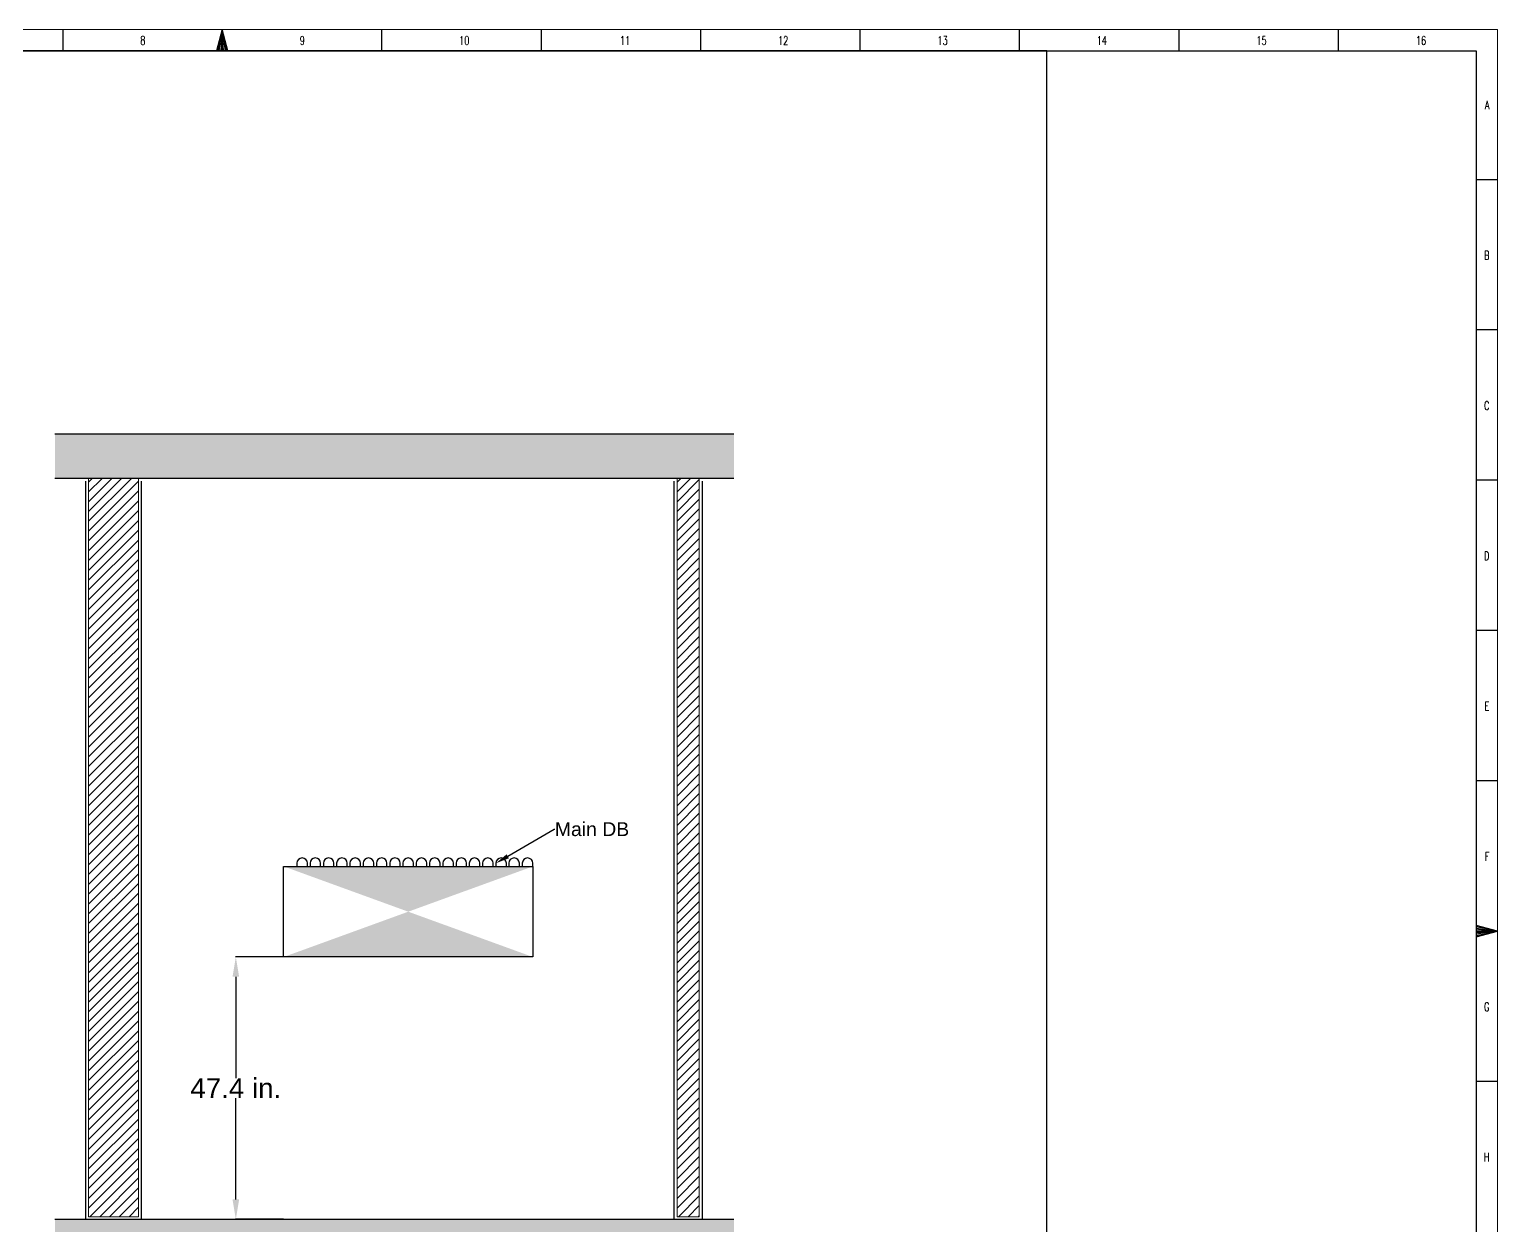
# Model space of a CAD drawing. Header units: inches. Extents: x 1083 to 6056, y 633 to 1543.
# Drawn here: x 3513 to 4254, y 940 to 1543 of the extents above; entities that cross this region are included whole.
import ezdxf
from ezdxf import colors
from ezdxf.entities.mleader import LeaderData, LeaderLine
from ezdxf.math import Vec2, Vec3

# ---------------------------------------------------------------- set-up
doc = ezdxf.new("R2010")
doc.units = ezdxf.units.IN
doc.header["$MEASUREMENT"] = 0
doc.layers.get('Defpoints').update_dxf_attribs({"lineweight": 0})
for name, color, linetype, lineweight in [('COLLMN', 1, 'Continuous', 25), ('HACTH', 8, 'Continuous', 9), ('Plaster Line', 5, 'Continuous', 15)]:
    doc.layers.add(name, color=color, linetype=linetype, lineweight=lineweight)
for name, color, linetype in [('Panels', 1, 'Continuous'), ('TEG BORDER', 7, 'Continuous'), ('wall 05', 3, 'Continuous')]:
    doc.layers.add(name, color=color, linetype=linetype)
doc.styles.get("Standard").update_dxf_attribs({"font": 'arial.ttf'})
doc.styles.add('TEG BORDER', font='txt_qlt.shx', dxfattribs={"width": 0.7, "bigfont": 'hztxt.shx'})
doc.dimstyles.get("Standard").update_dxf_attribs({"dimtxt": 0.18, "dimasz": 0.18, "dimexe": 0.18, "dimexo": 0.0625, "dimgap": 0.09, "dimtad": 0, "dimtih": 1, "dimtoh": 1, "dimdec": 4, "dimzin": 0, "dimdsep": 46, "dimtxsty": 'Standard', "dimcen": 0.09, "dimadec": 0, "dimazin": 0, "dimtfac": 1, "dimtdec": 4, "dimtofl": 0, "dimtmove": 0, "dimatfit": 3, "dimfxl": 1, "dimtolj": 1, "dimtzin": 0, "dimarcsym": 0})

# ---------------------------------------------------------------- blocks, each defined once
blk = doc.blocks.new('252 BORDER A2')
for p, q in [((259.88, 420), (259.88, 415)), ((297, 420), (297, 415)), ((334.12, 420), (334.12, 415)), ((371.25, 420), (371.25, 415)), ((408.37, 420), (408.37, 415)), ((445.5, 420), (445.5, 415)), ((482.62, 420), (482.62, 415)), ((519.75, 420), (519.75, 415)), ((556.87, 420), (556.87, 415)), ((594, 385), (589, 385)), ((594, 350), (589, 350)), ((594, 315), (589, 315)), ((594, 280), (589, 280)), ((594, 245), (589, 245)), ((589, 210), (594, 210)), ((592.75, 210), (590.25, 210)), ((594, 175), (589, 175))]:
    blk.add_line(p, q)
at = {"linetype": 'Continuous'}
blk.add_line((489, 415), (5, 415), dxfattribs=at)
at = {"color": 5, "lineweight": 15}
blk.add_lwpolyline([(0, 420), (594, 420), (594, 0), (0, 0)], close=True, dxfattribs=at)
for points in [[(297, 420), (295.66, 415), (298.34, 415), (297, 420), (296, 415), (296.33, 415), (297, 420), (296.67, 415), (297.33, 415), (297, 420), (297.67, 415), (298, 415), (297, 420)], [(594, 210), (589, 211.34), (589, 208.66), (594, 210), (589, 211), (589, 210.67), (594, 210), (589, 210.33), (589, 209.67), (594, 210), (589, 209.33), (589, 209), (594, 210)]]:
    blk.add_lwpolyline(points)
blk.add_lwpolyline([(5, 415), (589, 415), (589, 5), (5, 5)], close=True)
at = {"layer": 'TEG BORDER'}
blk.add_line((489, 116), (489, 415), dxfattribs=at)
at = {"char_height": 2, "width": 2, "style": 'TEG BORDER'}
for s, insert, attachment_point in [('8', (277.92, 418.41), 1), ('9', (315.05, 418.41), 1), ('\\pi2.2204e-016;10', (352.17, 418.41), 1), ('\\pi0.3;11', (389.3, 418.41), 1), ('\\pi2.2204e-016;12', (426.42, 418.41), 1), ('\\pi2.2204e-016;13', (463.55, 418.41), 1), ('\\pi-0.033333;14', (500.67, 418.41), 1), ('\\pi2.2204e-016;15', (537.8, 418.41), 1), ('\\pi0.033333;16', (574.92, 418.41), 1), ('A', (592.09, 403.39), 3), ('B', (592.09, 368.39), 3), ('C', (592.09, 333.39), 3), ('D', (592.09, 298.39), 3), ('E', (592.09, 263.39), 3), ('F', (592.09, 228.39), 3), ('G', (592.09, 193.39), 3), ('H', (592.09, 158.39), 3)]:
    blk.add_mtext(s, dxfattribs=dict(at, insert=insert, attachment_point=attachment_point))
blk = doc.blocks.new('*D163')
at = {"color": 0, "lineweight": -2, "transparency": 16777216}
for p, q in [((3641.43, 1075.3), (3617.14, 1075.3)), ((3617.32, 1065.3), (3617.32, 1014.25)), ((3617.32, 953.02), (3617.32, 1004.06)), ((3641.43, 943.02), (3617.14, 943.02))]:
    blk.add_line(p, q, dxfattribs=at)
at = {"color": 0, "transparency": 16777216}
for points in [[(3615.65, 1065.3), (3618.99, 1065.3), (3617.32, 1075.3)], [(3615.65, 953.02), (3618.99, 953.02), (3617.32, 943.02)]]:
    blk.add_solid(points, dxfattribs=at)
at = {"layer": 'Defpoints', "color": 0, "transparency": 16777216}
for p in [(3617.32, 1075.3), (3641.49, 1075.3), (3641.49, 943.02)]:
    blk.add_point(p, dxfattribs=at)
at = {"color": 0, "transparency": 16777216, "insert": (3617.32, 1009.16), "char_height": 10, "attachment_point": 5}
blk.add_mtext('\\A1;47.4 in.', dxfattribs=at)

msp = doc.modelspace()

# ---------------------------------------------------------------- hatches: boundary and pattern name
at = {"layer": 'HACTH'}
h = msp.add_hatch(dxfattribs=at)
h.set_pattern_fill('CHAU-01', color=256, scale=1.12, pattern_type=2)
h.set_pattern_definition([(50, (2060.499, -1456.4495), (8.033314, -0.702824), [0.84, -9.24]), (355, (2060.499, -1456.4495), (-1.554015, 8.424552), [0.672, -7.392]), (100.4514, (2061.168, -1456.508), (6.479305, 7.721723), [0.71389, -7.852792]), (46.1842, (2060.499, -1454.21), (11.9531, -1.853813), [1.26, -13.86]), (96.6356, (2061.495, -1454.364), (10.468222, 10.91012), [1.070835, -11.779186]), (351.1842, (2060.499, -1454.21), (10.468214, 10.91013), [1.008, -11.088]), (21, (2061.619, -1454.7695), (6.685359, -4.509332), [0.84, -9.24]), (326, (2061.619, -1454.7695), (2.725132, 8.12168), [0.672, -7.392]), (71.4514, (2062.176, -1455.145), (9.410493, 3.612342), [0.71389, -7.852792]), (37.5, (2060.499, -1456.4495), (0.1361904, 3.7284112), [0, -7.3024, 0, -7.504, 0, -7.42]), (7.5, (2060.499, -1456.4495), (2.946379, 4.417411), [0, -4.2784, 0, -7.1344, 0, -2.828]), (327.5, (2058.0013, -1456.4495), (5.9788113, -0.2526146), [0, -2.8, 0, -8.736, 0, -11.592]), (317.5, (2056.8813, -1456.4495), (6.531685, 1.121176), [0, -3.64, 0, -5.8016, 0, -8.232]), (45, (2060.499, -1456.4495), (-3.365828, 3.365828), []), (45, (2060.499, -1455.0775), (-3.365828, 3.365828), [])])
h.paths.add_polyline_path([(3868.53, 1316.69), (3868.53, 1339.09), (3526.05, 1339.09), (3526.05, 1316.69)])
h = msp.add_hatch(dxfattribs=at)
h.set_pattern_fill('ANSI31', color=256, scale=28, style=0)
h.set_pattern_definition([(45, (-339305.327, -479552.272), (-2.474873734, 2.474873734), [])])
h.paths.add_polyline_path([(3543.05, 944.29), (3568.25, 944.29), (3568.25, 955.49), (3568.25, 1316.69), (3543.05, 1316.69)])
h = msp.add_hatch(dxfattribs=at)
h.set_pattern_fill('ANSI31', color=256, scale=28, style=0)
h.set_pattern_definition([(45, (-339008.498, -479552.272), (-2.474873734, 2.474873734), [])])
h.paths.add_polyline_path([(3839.88, 944.29), (3851.08, 944.29), (3851.08, 955.49), (3851.08, 1316.69), (3839.88, 1316.69)])
h = msp.add_hatch(dxfattribs=at)
h.set_pattern_fill('CHAU-01', color=256, scale=1.12, pattern_type=2)
h.set_pattern_definition([(50, (2060.499, -1848.4495), (8.033314, -0.702824), [0.84, -9.24]), (355, (2060.499, -1848.4495), (-1.554015, 8.424552), [0.672, -7.392]), (100.4514, (2061.168, -1848.508), (6.479305, 7.721723), [0.71389, -7.852792]), (46.1842, (2060.499, -1846.21), (11.9531, -1.853813), [1.26, -13.86]), (96.6356, (2061.495, -1846.364), (10.468222, 10.91012), [1.070835, -11.779186]), (351.1842, (2060.499, -1846.21), (10.468214, 10.91013), [1.008, -11.088]), (21, (2061.619, -1846.7695), (6.685359, -4.509332), [0.84, -9.24]), (326, (2061.619, -1846.7695), (2.725132, 8.12168), [0.672, -7.392]), (71.4514, (2062.176, -1847.145), (9.410493, 3.612342), [0.71389, -7.852792]), (37.5, (2060.499, -1848.4495), (0.1361904, 3.7284112), [0, -7.3024, 0, -7.504, 0, -7.42]), (7.5, (2060.499, -1848.4495), (2.946379, 4.417411), [0, -4.2784, 0, -7.1344, 0, -2.828]), (327.5, (2058.0013, -1848.4495), (5.9788113, -0.2526146), [0, -2.8, 0, -8.736, 0, -11.592]), (317.5, (2056.8813, -1848.4495), (6.531685, 1.121176), [0, -3.64, 0, -5.8016, 0, -8.232]), (45, (2060.499, -1848.4495), (-3.365828, 3.365828), []), (45, (2060.499, -1847.0775), (-3.365828, 3.365828), [])])
h.paths.add_polyline_path([(3868.53, 924.69), (3868.53, 942.89), (3526.05, 942.89), (3526.05, 924.69)])
at = {"layer": 'Panels'}
h = msp.add_hatch(color=256, dxfattribs=at)
h.dxf.hatch_style = 1
h.paths.add_polyline_path([(3704.3, 1098.15), (3641.43, 1075.3), (3767.16, 1075.3)])
h.paths.add_polyline_path([(3641.43, 1121), (3704.3, 1098.15), (3767.16, 1121)])

# ---------------------------------------------------------------- linework, layer by layer
at = {"layer": 'COLLMN'}
for p, q in [((3868.53, 1339.09), (3526.05, 1339.09)), ((3868.53, 1316.69), (3526.05, 1316.69)), ((3868.53, 942.89), (3526.05, 942.89))]:
    msp.add_line(p, q, dxfattribs=at)
at = {"layer": 'Panels'}
msp.add_lwpolyline([(3767.16, 1075.3), (3641.43, 1075.3), (3641.43, 1121), (3767.16, 1121)], close=True, dxfattribs=at)
for points in [[(3653.43, 1121), (3653.43, 1122.58, 1), (3648.09, 1122.58), (3648.09, 1121)], [(3660.09, 1121), (3660.09, 1122.58, 1), (3654.74, 1122.58), (3654.74, 1121)], [(3666.81, 1121), (3666.81, 1122.58, 1), (3661.46, 1122.58), (3661.46, 1121)], [(3673.53, 1121), (3673.53, 1122.58, 1), (3668.18, 1122.58), (3668.18, 1121)], [(3680.19, 1121), (3680.19, 1122.58, 1), (3674.84, 1122.58), (3674.84, 1121)], [(3686.91, 1121), (3686.91, 1122.58, 1), (3681.56, 1122.58), (3681.56, 1121)], [(3693.56, 1121), (3693.56, 1122.58, 1), (3688.21, 1122.58), (3688.21, 1121)], [(3700.28, 1121), (3700.28, 1122.58, 1), (3694.93, 1122.58), (3694.93, 1121)], [(3706.94, 1121), (3706.94, 1122.58, 1), (3701.59, 1122.58), (3701.59, 1121)], [(3713.66, 1121), (3713.66, 1122.58, 1), (3708.31, 1122.58), (3708.31, 1121)], [(3720.31, 1121), (3720.31, 1122.58, 1), (3714.96, 1122.58), (3714.96, 1121)], [(3727.1, 1121), (3727.1, 1122.58, 1), (3721.75, 1122.58), (3721.75, 1121)], [(3733.75, 1121), (3733.75, 1122.58, 1), (3728.4, 1122.58), (3728.4, 1121)], [(3740.41, 1121), (3740.41, 1122.58, 1), (3735.06, 1122.58), (3735.06, 1121)], [(3747.11, 1121), (3747.11, 1122.58, 1), (3741.76, 1122.58), (3741.76, 1121)], [(3753.79, 1121), (3753.79, 1122.58, 1), (3748.44, 1122.58), (3748.44, 1121)], [(3760.34, 1121), (3760.34, 1122.58, 1), (3754.99, 1122.58), (3754.99, 1121)], [(3767.16, 1121), (3767.16, 1122.58, 1), (3761.81, 1122.58), (3761.81, 1121)]]:
    msp.add_lwpolyline(points, format="xyb", dxfattribs=at)
at = {"layer": 'Plaster Line'}
for points in [[(3543.05, 1316.69), (3543.05, 1316.69), (3543.05, 1316.69), (3568.25, 1316.69), (3568.25, 1316.69), (3568.25, 1316.69), (3568.25, 955.49), (3568.25, 955.49), (3568.25, 944.29), (3543.05, 944.29), (3543.05, 1316.69)], [(3839.88, 1316.69), (3839.88, 1316.69), (3839.88, 1316.69), (3851.08, 1316.69), (3851.08, 1316.69), (3851.08, 1316.69), (3851.08, 955.49), (3851.08, 955.49), (3851.08, 944.29), (3839.88, 944.29), (3839.88, 1316.69)]]:
    msp.add_lwpolyline(points, close=True, dxfattribs=at)
at = {"layer": 'wall 05'}
for points in [[(3569.65, 1315.29), (3569.65, 956.89), (3569.65, 956.89), (3569.65, 942.89), (3541.65, 942.89), (3541.65, 1315.29)], [(3852.48, 1315.29), (3852.48, 956.89), (3852.48, 956.89), (3852.48, 942.89), (3838.48, 942.89), (3838.48, 1315.29)]]:
    msp.add_lwpolyline(points, dxfattribs=at)

# ---------------------------------------------------------------- block references
at = {"xscale": 2.166, "yscale": 2.166, "zscale": 2.166}
msp.add_blockref('252 BORDER A2', (2967.15, 633.47), dxfattribs=at)

# ---------------------------------------------------------------- dimensions: what is measured, and where the dimension line sits
dim = msp.add_linear_dim(base=(3617.32, 1075.3), p1=(3641.49, 943.02), p2=(3641.49, 1075.3), angle=90, dimstyle='Standard', override={"dimtxt": 10, "dimasz": 10, "dimdec": 1, "dimlfac": 0.358, "dimpost": ' in.'})
dim.commit()
dim.dimension.update_dxf_attribs({"geometry": '*D163', "text_midpoint": (3617.32, 1009.16)})

# ---------------------------------------------------------------- leaders
ml = msp.add_multileader_mtext('Standard')
ml.set_content('Main DB', color=256)
ml.set_leader_properties()
ml.build(insert=Vec2(0, 0))
ml.multileader.update_dxf_attribs({"dogleg_length": 0.36, "arrow_head_size": 7})
ctx = ml.context
ctx.base_point, ctx.char_height, ctx.arrow_head_size, ctx.landing_gap_size, ctx.plane_origin = Vec3(3778.17, 1139.73), 7, 7, 0.063, Vec3(3748.15, 1057.37)
notes = []
notes.append((ctx, [(0, (1, 1, 0), (3777.92, 1139.73), (1, 0), 0.252, [(0, [(3748.44, 1122.58)], 0, [])])]))
ctx.mtext.insert, ctx.mtext.flow_direction = Vec3(3778.23, 1143.29), 5
for ctx, leaders in notes:
    for number, flags, end, landing, length, lines in leaders:
        leader = LeaderData()
        leader.index, (leader.has_last_leader_line, leader.has_dogleg_vector, leader.attachment_direction) = number, flags
        leader.last_leader_point, leader.dogleg_vector, leader.dogleg_length = Vec3(end), Vec3(landing), length
        for number, points, colour, breaks in lines:
            line = LeaderLine()
            line.index, line.vertices, line.color, line.breaks = number, Vec3.list(points), colors.encode_raw_color(colour), breaks
            leader.lines.append(line)
        ctx.leaders.append(leader)

doc.saveas('drawing.dxf')
